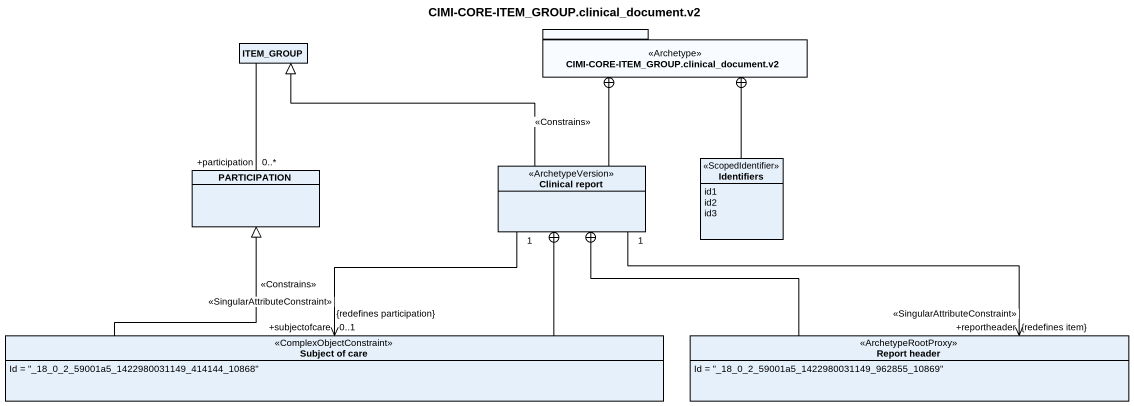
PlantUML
@startuml
title CIMI-CORE-ITEM_GROUP.clinical_document.v2
hide circle
hide empty members
class ITEM_GROUP
package "CIMI-CORE-ITEM_GROUP.clinical_document.v2" as CIMI_CORE_ITEM_GROUP <<Archetype>> {
}
enum Identifiers <<ScopedIdentifier>> {
  id1
  id2
  id3
}
class PARTICIPATION
class "Clinical report" as Clinical_report <<ArchetypeVersion>>
class "Subject of care" as Subject_of_care <<ComplexObjectConstraint>> {
  Id = "_18_0_2_59001a5_1422980031149_414144_10868"
}
class "Report header" as Report_header <<ArchetypeRootProxy>> {
  Id = "_18_0_2_59001a5_1422980031149_962855_10869"
}
Identifiers -up-+ CIMI_CORE_ITEM_GROUP
PARTICIPATION "+participation\n0..*" -up- ITEM_GROUP
Clinical_report -left-|> ITEM_GROUP : <<Constrains>>
Clinical_report -up-+ CIMI_CORE_ITEM_GROUP
Subject_of_care -up-|> PARTICIPATION : <<Constrains>>
Subject_of_care "+subjectofcare\n<<SingularAttributeConstraint>>\n0..1\n{redefines participation}" <-up- "1" Clinical_report
Subject_of_care -up-+ Clinical_report
Report_header "+reportheader\n<<SingularAttributeConstraint>>\n{redefines item}" <-left- "1" Clinical_report
Report_header -left-+ Clinical_report
@enduml
